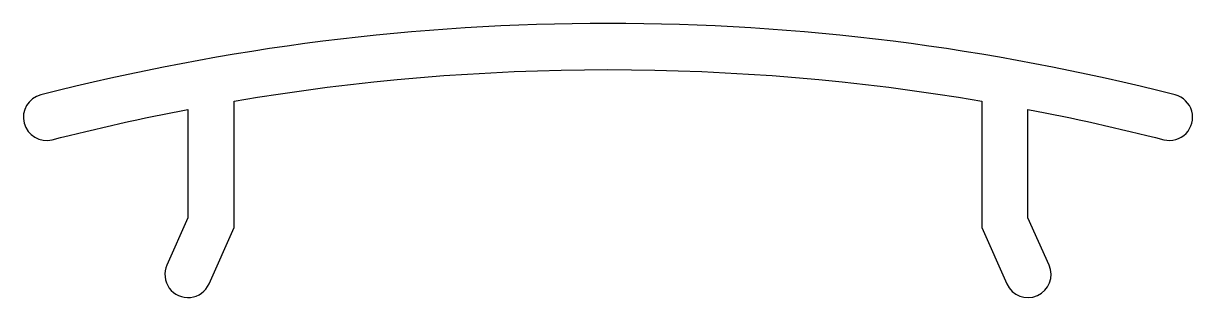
# Model space of a CAD drawing. Extents: x -648.6 to -610.6, y 85 to 93.9.
import ezdxf

# ---------------------------------------------------------------- set-up
doc = ezdxf.new("R2010")
doc.units = 0
doc.layers.get('0').update_dxf_attribs({"linetype": 'CONTINUOUS'})

msp = doc.modelspace()

# ---------------------------------------------------------------- linework, layer by layer
msp.add_lwpolyline([(-617.409, 91.344), (-617.409, 87.24), (-616.594, 85.41, 1), (-615.224, 86.02), (-615.909, 87.559), (-615.909, 91.074, -0.015535), (-611.495, 90.088, 1), (-611.123, 91.541, 0.126036), (-647.995, 91.541, 1), (-647.623, 90.088, -0.015535), (-643.209, 91.074), (-643.209, 87.559), (-643.894, 86.02, 1), (-642.524, 85.41), (-641.709, 87.24), (-641.709, 91.344, -0.084037)], format="xyb", close=True)

doc.saveas('drawing.dxf')
